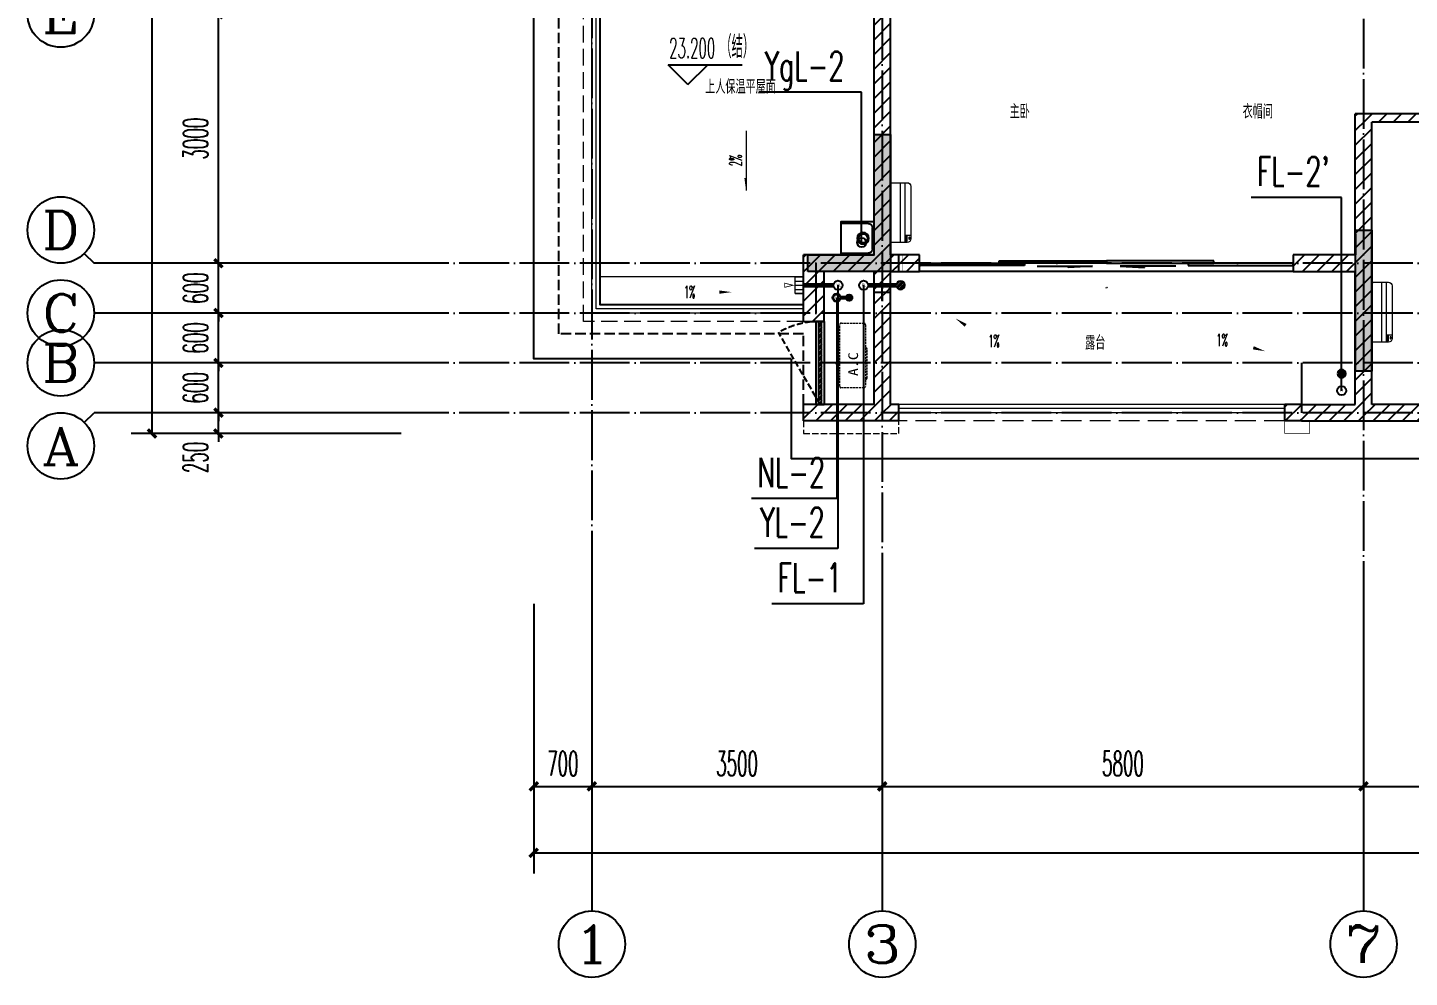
# Model space of a CAD drawing. Extents: x 27938 to 1507990, y 110129 to 923079.
# Drawn here: x 821117 to 837768, y 277410 to 288847 of the extents above; entities that cross this region are included whole.
import ezdxf
from ezdxf.enums import TextEntityAlignment as Align

# ---------------------------------------------------------------- set-up
doc = ezdxf.new("R2010")
doc.units = 0
doc.header["$LTSCALE"] = 1000
doc.header["$MEASUREMENT"] = 0
for name, pattern in [('#P_--_20B1_001_t3$0$DASH', [0.35, 0.25, -0.1]), ('DASH', [0.35, 0.25, -0.1]), ('DOTE', [2.42, 2, -0.2, 0.02, -0.2])]:
    doc.linetypes.add(name, pattern=pattern)
for name, color, linetype in [('----建筑底图', 8, 'Continuous'), ('AXIS', 3, 'Continuous'), ('AXIS_TEXT', 7, 'Continuous'), ('COLU', 7, 'Continuous'), ('DIM_ELEV', 3, 'Continuous'), ('DIM_凝结', 150, 'Continuous'), ('DIM_废水', 31, 'Continuous'), ('DIM_雨水', 4, 'Continuous'), ('DOTE', 1, 'Continuous'), ('EQUIP_地漏', 7, 'Continuous'), ('LVTRY', 6, 'Continuous'), ('PIPE-凝结', 150, 'N'), ('PIPE-废水', 31, 'TG_F'), ('PIPE-雨水', 4, 'TG_Y'), ('PUB_HATCH', 8, 'Continuous'), ('PUB_TEXT', 4, 'Continuous'), ('ROOF', 4, 'Continuous'), ('S-砼墙填充', 251, 'Continuous'), ('VPIPE-凝结', 150, 'N'), ('VPIPE-废水', 31, 'Continuous'), ('VPIPE-雨水', 4, 'Y'), ('WALL', 9, 'Continuous'), ('WINDOW', 4, 'Continuous'), ('WINDOW_TEXT', 7, 'Continuous'), ('机电标识类', 1, 'Continuous'), ('看线', 251, 'Continuous'), ('管', 193, 'Continuous')]:
    doc.layers.add(name, color=color, linetype=linetype)
for name, color, linetype, lineweight in [('平面-分水线', 214, 'Continuous', 15), ('平面-排水沟', 86, 'Continuous', 15), ('平面-栏杆', 135, 'Continuous', 15), ('平面-看线', 45, 'Continuous', 15), ('平面-空调室内机', 176, 'Continuous', 9), ('平面-空调预留孔', 173, 'Continuous', 15), ('空调', 76, 'Continuous', 13)]:
    doc.layers.add(name, color=color, linetype=linetype, lineweight=lineweight)
doc.styles.add('_TCH_AXIS', font='COMPLEX', dxfattribs={"bigfont": 'GBCBIG'})
doc.styles.add('_TCH_DIM', font='SIMPLEX.shx', dxfattribs={"width": 0.7, "bigfont": 'GBCBIG.shx'})
doc.styles.add('_TCH_DIM_T3', font='SIMPLEX.shx', dxfattribs={"width": 0.494118, "bigfont": 'GBCBIG.shx'})
doc.styles.add('_TCH_WINDOW', font='SIMPLEX.shx', dxfattribs={"width": 0.7, "height": 3.5, "bigfont": 'GBCBIG.shx'})
doc.styles.add('_TWT_SERIAL', font='SIMPLEX', dxfattribs={"width": 0.8, "height": 3.5, "bigfont": 'HZTXT'})
doc.styles.add('COMPLEX', font='COMPLEX')
doc.styles.get("Standard").update_dxf_attribs({"font": 'gbenor.shx', "bigfont": 'gbcbig.shx'})
doc.styles.add('TG_LINETYPE', font='SIMPLEX', dxfattribs={"width": 0.8, "height": 3, "bigfont": 'HZTXT'})
doc.styles.add('黑体', font='simhei.ttf')
doc.linetypes.add('N', pattern='A,3,-0.2,["N",Standard,S=0.25,R=0,X=-0.1,Y=-0.115],-0.2', length=3.4)
doc.linetypes.add('TG_F', pattern='A,2,-0.3,["F",TG_LINETYPE,S=0.1,R=0,X=-0.23,Y=-0.15],0', length=2.3)
doc.linetypes.add('TG_Y', pattern='A,2,-0.229,["Y",TG_LINETYPE,S=0.1,R=0,X=-0.229,Y=-0.15],0', length=2.229)
doc.linetypes.add('Y', pattern='A,3,-0.2,["Y",Standard,S=0.25,R=0,X=-0.1,Y=-0.115],-0.2', length=3.4)
doc.dimstyles.new('_TCH_ARCH&&100', dxfattribs={"dimtxt": 297.5, "dimasz": 100, "dimexe": 250, "dimexo": 300, "dimgap": 126.25, "dimtad": 1, "dimdec": 0, "dimzin": 0, "dimdsep": 46, "dimtxsty": '_TCH_DIM_T3', "dimblk": 'ARCHTICK', "dimcen": 0.09, "dimclrt": 4, "dimazin": 2, "dimtfac": 1, "dimtdec": 0, "dimtix": 1, "dimtmove": 2, "dimatfit": 3, "dimfxl": 100, "dimtolj": 1, "dimtzin": 0, "dimarcsym": 0})
pattern_1 = [(45, (0, 89.76), (-88.3884, 88.3884), [])]

# ---------------------------------------------------------------- blocks, each defined once
blk = doc.blocks.new('$lvtry$00000171')
at = {"color": 0}
for p, q in [((-74, 11), (-11, 74)), ((-70, -27), (27, 70)), ((-53, -53), (53, 53)), ((-27, -70), (70, 27)), ((11, -74), (74, -11))]:
    blk.add_line(p, q, dxfattribs=at)
blk.add_circle((0, 0), 75, dxfattribs=at)
blk.add_point((0, 0), dxfattribs=at)
blk = doc.blocks.new('$TwtSys$00000141')
at = {"color": 1}
for p, q in [((-47, 4), (-5, 46)), ((-47, 4), (-5, 46)), ((-44, -18), (18, 44)), ((-44, -18), (18, 44)), ((-33, -33), (33, 33)), ((-33, -33), (33, 33)), ((-16, -44), (44, 16)), ((-16, -44), (44, 16)), ((6, -46), (46, -6)), ((6, -46), (46, -6))]:
    blk.add_line(p, q, dxfattribs=at)
blk.add_circle((0, 0), 47, dxfattribs=at)
blk.add_circle((0, 0), 47, dxfattribs=at)
blk = doc.blocks.new('A$C001338C2')
for p, q in [((0, 249), (0, 22)), ((845, 304), (55, 304)), ((109, 215), (109, 304)), ((900, 22), (900, 249)), ((22, 0), (878, 0))]:
    blk.add_line(p, q)
at = {"lineweight": 5}
for p, q in [((900, 215), (0, 215)), ((900, 143), (0, 143))]:
    blk.add_line(p, q, dxfattribs=at)
for points in [[(89, 226), (22, 226, -0.414214), (17, 232), (17, 243, -0.414214), (22, 249), (89, 249, -0.414214), (95, 243), (95, 232, -0.414214)], [(73, 275), (57, 275, -0.414214), (51, 281), (51, 283, -0.414214), (57, 289), (73, 289, -0.414214), (79, 283), (79, 281, -0.414214)]]:
    blk.add_lwpolyline(points, format="xyb", close=True)
for centre, radius, start, end in [((55, 249), 55, 90, 180), ((845, 249), 55, 360, 90), ((22, 22), 22, 180, 270), ((878, 22), 22, 270, 360)]:
    blk.add_arc(centre, radius, start, end)
blk = doc.blocks.new('gsergvr')
at = {"layer": '平面-空调预留孔', "linetype": 'DASH', "ltscale": 0.1}
for p, q in [((34075, 17176), (34075, 17166)), ((34085, 17156), (34438, 17156)), ((34448, 17166), (34448, 17176))]:
    blk.add_line(p, q, dxfattribs=at)
blk.add_lwpolyline([(34729, 17176), (33989, 17176, -0.414214), (33969, 17196), (33969, 17466, -0.414214), (33989, 17486), (34729, 17486, -0.414214), (34749, 17466), (34749, 17196, -0.414214)], format="xyb", close=True, dxfattribs=at)
blk.add_lwpolyline([(34679, 17515), (34260, 17515), (34260, 17500), (34679, 17500)], close=True, dxfattribs=at)
for centre, start, end in [((34085, 17166), 180, 270), ((34438, 17166), 270, 0)]:
    blk.add_arc(centre, 10, start, end, dxfattribs=at)
at = {"layer": '平面-空调预留孔', "color": 251, "linetype": 'DASH', "ltscale": 0.1, "true_color": 0x636466, "style": '黑体', "width": 1.2}
blk.add_text('A.C', height=117, dxfattribs=at).set_placement((34111, 17265))
blk = doc.blocks.new('rtyryrtyeeretee')
at = {"layer": '平面-空调预留孔'}
blk.add_blockref('gsergvr', (635673, 326706), dxfattribs=at)
blk = doc.blocks.new('dongkong')
blk.add_wipeout([(-603756, 210771), (-603756, 210571), (-603836, 210571), (-603836, 210771)])
at = {"layer": '机电标识类', "color": 250, "linetype": 'DASH', "ltscale": 400}
for p, q in [((-603896, 210671), (-603696, 210671)), ((-603796, 210771), (-603796, 210571))]:
    blk.add_line(p, q, dxfattribs=at)
at = {"layer": '空调', "color": 6, "linetype": 'DASH', "const_width": 2}
blk.add_lwpolyline([(-603756, 210771), (-603756, 210571), (-603836, 210571), (-603836, 210771)], close=True, dxfattribs=at)
blk = doc.blocks.new('DFSFSF')
at = {"layer": '平面-分水线'}
for p, q in [((697142, 775568), (697142, 775668)), ((697342, 775668), (697143, 775668)), ((697193, 775568), (697193, 775668)), ((697243, 775568), (697243, 775668)), ((697292, 775568), (697292, 775668)), ((697342, 775668), (697342, 775568)), ((697342, 775568), (697342, 775668)), ((697342, 775568), (697143, 775568))]:
    blk.add_line(p, q, dxfattribs=at)
blk = doc.blocks.new('DFGDGDGD')
at = {"layer": '平面-分水线', "const_width": 10}
blk.add_lwpolyline([(697268, 775441), (697243, 775541), (697218, 775441)], close=True, dxfattribs=at)
blk.add_blockref('DFSFSF', (0, 0))
blk = doc.blocks.new('GDGDGRD')
at = {"layer": 'S-砼墙填充'}
h = blk.add_hatch(color=256, dxfattribs=at)
h.dxf.hatch_style = 1
h.paths.add_polyline_path([(423217, 288315), (423217, 288515), (424017, 288515), (424017, 289965), (424217, 289965), (424217, 288315)])
h = blk.add_hatch(color=256, dxfattribs=at)
h.dxf.hatch_style = 1
h.paths.add_polyline_path([(429817, 288315), (429817, 288565), (429817, 288765), (429817, 288515), (429817, 288815), (430017, 288815), (430017, 287115), (429817, 287115)])
at = {"layer": 'COLU', "color": 6}
for points in [[(423217, 288315), (423217, 288515), (424017, 288515), (424017, 289965), (424217, 289965), (424217, 288315)], [(429817, 288315), (429817, 288565), (429817, 288765), (429817, 288515), (429817, 288815), (430017, 288815), (430017, 287115), (429817, 287115), (429817, 288315)]]:
    blk.add_lwpolyline(points, close=True, dxfattribs=at)
blk = doc.blocks.new('A$C3EB2330C')
at = {"layer": '管'}
for p, q in [((0, 380), (330, 380)), ((380, 330), (380, 70)), ((330, 20), (0, 20))]:
    blk.add_line(p, q, dxfattribs=at)
blk.add_lwpolyline([(400, 400), (400, 0), (0, 0), (0, 400)], close=True, dxfattribs=at)
for centre, start, end in [((330, 330), 0, 90), ((330, 70), 270, 360)]:
    blk.add_arc(centre, 50, start, end, dxfattribs=at)
blk.add_ellipse((267, 200), major_axis=(-49.5, -49.5), ratio=1, start_param=-0.785398, end_param=5.497787, dxfattribs=at)
blk = doc.blocks.new('_ArchTick')
at = {"color": 0, "linetype": 'ByBlock', "const_width": 0.4}
blk.add_lwpolyline([(-0.5, -0.5), (0.5, 0.5)], dxfattribs=at)
blk = doc.blocks.new('*D1185')
at = {"layer": 'AXIS', "color": 0, "lineweight": -2}
for p, q in [((13602, -31500), (13602, -34750)), ((65002, -31500), (65002, -34750)), ((13602, -34500), (65002, -34500))]:
    blk.add_line(p, q, dxfattribs=at)
at = {"layer": 'Defpoints', "color": 0}
for p in [(13602, -31200), (65002, -31200), (65002, -34500)]:
    blk.add_point(p, dxfattribs=at)
at = {"layer": 'AXIS', "color": 0, "lineweight": -2, "xscale": 100, "yscale": 100, "zscale": 100, "rotation": 180}
blk.add_blockref('_ArchTick', (13602, -34500), dxfattribs=at)
at = {"layer": 'AXIS', "color": 0, "lineweight": -2, "xscale": 100, "yscale": 100, "zscale": 100}
blk.add_blockref('_ArchTick', (65002, -34500), dxfattribs=at)
at = {"layer": 'AXIS', "color": 4, "insert": (39302, -34225), "char_height": 297.5, "attachment_point": 5, "style": '_TCH_DIM_T3'}
blk.add_mtext('\\A1;51400', dxfattribs=at)
blk = doc.blocks.new('*D1186')
at = {"layer": 'AXIS', "color": 0, "lineweight": -2}
for p, q in [((13602, -31500), (13602, -33950)), ((14302, -31500), (14302, -33950)), ((13602, -33700), (14302, -33700))]:
    blk.add_line(p, q, dxfattribs=at)
at = {"layer": 'Defpoints', "color": 0}
for p in [(13602, -31200), (14302, -31200), (14302, -33700)]:
    blk.add_point(p, dxfattribs=at)
at = {"layer": 'AXIS', "color": 0, "lineweight": -2, "xscale": 100, "yscale": 100, "zscale": 100, "rotation": 180}
blk.add_blockref('_ArchTick', (13602, -33700), dxfattribs=at)
at = {"layer": 'AXIS', "color": 0, "lineweight": -2, "xscale": 100, "yscale": 100, "zscale": 100}
blk.add_blockref('_ArchTick', (14302, -33700), dxfattribs=at)
at = {"layer": 'AXIS', "color": 4, "insert": (13952, -33425), "char_height": 297.5, "attachment_point": 5, "style": '_TCH_DIM_T3'}
blk.add_mtext('\\A1;700', dxfattribs=at)
blk = doc.blocks.new('*D1187')
at = {"layer": 'AXIS', "color": 0, "lineweight": -2}
for p, q in [((14302, -31500), (14302, -33950)), ((17802, -31500), (17802, -33950)), ((14302, -33700), (17802, -33700))]:
    blk.add_line(p, q, dxfattribs=at)
at = {"layer": 'Defpoints', "color": 0}
for p in [(14302, -31200), (17802, -31200), (17802, -33700)]:
    blk.add_point(p, dxfattribs=at)
at = {"layer": 'AXIS', "color": 0, "lineweight": -2, "xscale": 100, "yscale": 100, "zscale": 100, "rotation": 180}
blk.add_blockref('_ArchTick', (14302, -33700), dxfattribs=at)
at = {"layer": 'AXIS', "color": 0, "lineweight": -2, "xscale": 100, "yscale": 100, "zscale": 100}
blk.add_blockref('_ArchTick', (17802, -33700), dxfattribs=at)
at = {"layer": 'AXIS', "color": 4, "insert": (16052, -33425), "char_height": 297.5, "attachment_point": 5, "style": '_TCH_DIM_T3'}
blk.add_mtext('\\A1;3500', dxfattribs=at)
blk = doc.blocks.new('*D1188')
at = {"layer": 'AXIS', "color": 0, "lineweight": -2}
for p, q in [((17802, -31500), (17802, -33950)), ((23602, -31500), (23602, -33950)), ((17802, -33700), (23602, -33700))]:
    blk.add_line(p, q, dxfattribs=at)
at = {"layer": 'Defpoints', "color": 0}
for p in [(17802, -31200), (23602, -31200), (23602, -33700)]:
    blk.add_point(p, dxfattribs=at)
at = {"layer": 'AXIS', "color": 0, "lineweight": -2, "xscale": 100, "yscale": 100, "zscale": 100, "rotation": 180}
blk.add_blockref('_ArchTick', (17802, -33700), dxfattribs=at)
at = {"layer": 'AXIS', "color": 0, "lineweight": -2, "xscale": 100, "yscale": 100, "zscale": 100}
blk.add_blockref('_ArchTick', (23602, -33700), dxfattribs=at)
at = {"layer": 'AXIS', "color": 4, "insert": (20702, -33425), "char_height": 297.5, "attachment_point": 5, "style": '_TCH_DIM_T3'}
blk.add_mtext('\\A1;5800', dxfattribs=at)
blk = doc.blocks.new('*D1189')
at = {"layer": 'AXIS', "color": 0, "lineweight": -2}
for p, q in [((23602, -31500), (23602, -33950)), ((26802, -31500), (26802, -33950)), ((23602, -33700), (26802, -33700))]:
    blk.add_line(p, q, dxfattribs=at)
at = {"layer": 'Defpoints', "color": 0}
for p in [(23602, -31200), (26802, -31200), (26802, -33700)]:
    blk.add_point(p, dxfattribs=at)
at = {"layer": 'AXIS', "color": 0, "lineweight": -2, "xscale": 100, "yscale": 100, "zscale": 100, "rotation": 180}
blk.add_blockref('_ArchTick', (23602, -33700), dxfattribs=at)
at = {"layer": 'AXIS', "color": 0, "lineweight": -2, "xscale": 100, "yscale": 100, "zscale": 100}
blk.add_blockref('_ArchTick', (26802, -33700), dxfattribs=at)
at = {"layer": 'AXIS', "color": 4, "insert": (25202, -33425), "char_height": 297.5, "attachment_point": 5, "style": '_TCH_DIM_T3'}
blk.add_mtext('\\A1;3200', dxfattribs=at)
blk = doc.blocks.new('_AXISO')
at = {"color": 0}
blk.add_circle((0, 0), 0.5, dxfattribs=at)
at = {"layer": 'AXIS_TEXT', "color": 0, "style": 'COMPLEX', "width": 1.041667}
blk.add_attdef('A', text='', height=0.56, dxfattribs=at).set_placement((-0.25, -0.28), (0.25, -0.28), align=Align.FIT)
blk = doc.blocks.new('$DorLib2D$00000138')
at = {"color": 0, "linetype": 'Continuous'}
for p, q in [((-0.2875, 0), (-0.2875, 0.1538)), ((-0.2875, 0.1538), (0, 0.1538)), ((0, 0.1538), (0, 0)), ((0.2875, 0.1538), (0, 0.1538)), ((0.2875, 0), (0.2875, 0.1538)), ((-0.5, -0.1399), (-0.5, 0)), ((-0.5, 0), (-0.2188, 0)), ((0, 0), (-0.2875, 0)), ((-0.2188, 0), (-0.2188, -0.1399)), ((0, 0), (0.2875, 0)), ((0.2188, 0), (0.2188, -0.1399)), ((0.5, 0), (0.2188, 0)), ((0.5, 0), (0.5, -0.1946)), ((0.5, -0.1399), (0.5, 0)), ((-0.2188, -0.1399), (-0.5, -0.1399)), ((0.2188, -0.1399), (0.5, -0.1399)), ((-0.1857, -0.186), (-0.037, -0.186)), ((-0.037, -0.186), (-0.1019, -0.2583)), ((-0.1019, -0.2583), (-0.1019, -0.186)), ((0.1857, -0.186), (0.037, -0.186)), ((0.037, -0.186), (0.1019, -0.2583)), ((0.1019, -0.2583), (0.1019, -0.186))]:
    blk.add_line(p, q, dxfattribs=at)
blk = doc.blocks.new('$WINLIB2D$00000039')
at = {"color": 0}
for points in [[(-0.5, 0.5), (-0.5, -0.5)], [(0.5, 0.5), (-0.5, 0.5)], [(0.5, -0.5), (0.5, 0.5)], [(-0.5, 0.167), (0.5, 0.167)], [(-0.384, -0.167), (-0.448, 0.167)], [(-0.316, -0.167), (-0.38, 0.167)], [(-0.248, -0.167), (-0.312, 0.167)], [(-0.18, -0.167), (-0.244, 0.167)], [(-0.112, -0.167), (-0.176, 0.167)], [(-0.044, -0.167), (-0.108, 0.167)], [(0.024, -0.167), (-0.04, 0.167)], [(0.092, -0.167), (0.028, 0.167)], [(0.16, -0.167), (0.096, 0.167)], [(0.228, -0.167), (0.164, 0.167)], [(0.296, -0.167), (0.232, 0.167)], [(0.364, -0.167), (0.3, 0.167)], [(0.432, -0.167), (0.368, 0.167)], [(0.5, -0.167), (0.436, 0.167)], [(-0.452, -0.167), (-0.5, 0.084)], [(-0.5, -0.167), (0.5, -0.167)], [(0.5, -0.5), (-0.5, -0.5)]]:
    blk.add_lwpolyline(points, dxfattribs=at)
blk = doc.blocks.new('*D1225')
at = {"layer": 'AXIS', "color": 0, "lineweight": -2}
for p, q in [((12002, -16550), (8752, -16550)), ((9002, -29450), (9002, -16550)), ((12002, -29450), (8752, -29450))]:
    blk.add_line(p, q, dxfattribs=at)
at = {"layer": 'Defpoints', "color": 0}
for p in [(9002, -16550), (12302, -16550), (12302, -29450)]:
    blk.add_point(p, dxfattribs=at)
at = {"layer": 'AXIS', "color": 0, "lineweight": -2, "xscale": 100, "yscale": 100, "zscale": 100}
for p, rotation in [((9002, -16550), 90), ((9002, -29450), 270)]:
    blk.add_blockref('_ArchTick', p, dxfattribs=dict(at, rotation=rotation))
at = {"layer": 'AXIS', "color": 4, "insert": (8727, -23000), "char_height": 297.5, "attachment_point": 5, "rotation": 90, "style": '_TCH_DIM_T3'}
blk.add_mtext('\\A1;12900', dxfattribs=at)
blk = doc.blocks.new('*D1226')
at = {"layer": 'AXIS', "color": 0, "lineweight": -2}
for p, q in [((9802, -29200), (9802, -29100)), ((12002, -29200), (9552, -29200)), ((9802, -29450), (9802, -29200)), ((12002, -29450), (9552, -29450)), ((9802, -29450), (9802, -29550))]:
    blk.add_line(p, q, dxfattribs=at)
at = {"layer": 'Defpoints', "color": 0}
for p in [(9802, -29200), (12302, -29200), (12302, -29450)]:
    blk.add_point(p, dxfattribs=at)
at = {"layer": 'AXIS', "color": 0, "lineweight": -2, "xscale": 100, "yscale": 100, "zscale": 100}
for p, rotation in [((9802, -29200), 270), ((9802, -29450), 90)]:
    blk.add_blockref('_ArchTick', p, dxfattribs=dict(at, rotation=rotation))
at = {"layer": 'AXIS', "color": 4, "insert": (9527, -29739), "char_height": 297.5, "attachment_point": 5, "rotation": 90, "style": '_TCH_DIM_T3'}
blk.add_mtext('\\A1;250', dxfattribs=at)
blk = doc.blocks.new('*D1227')
at = {"layer": 'AXIS', "color": 0, "lineweight": -2}
for p, q in [((12002, -28600), (9552, -28600)), ((9802, -28600), (9802, -28500)), ((9802, -29200), (9802, -28600)), ((12002, -29200), (9552, -29200)), ((9802, -29200), (9802, -29300))]:
    blk.add_line(p, q, dxfattribs=at)
at = {"layer": 'Defpoints', "color": 0}
for p in [(9802, -28600), (12302, -28600), (12302, -29200)]:
    blk.add_point(p, dxfattribs=at)
at = {"layer": 'AXIS', "color": 0, "lineweight": -2, "xscale": 100, "yscale": 100, "zscale": 100}
for p, rotation in [((9802, -28600), 270), ((9802, -29200), 90)]:
    blk.add_blockref('_ArchTick', p, dxfattribs=dict(at, rotation=rotation))
at = {"layer": 'AXIS', "color": 4, "insert": (9527, -28900), "char_height": 297.5, "attachment_point": 5, "rotation": 90, "style": '_TCH_DIM_T3'}
blk.add_mtext('\\A1;600', dxfattribs=at)
blk = doc.blocks.new('*D1228')
at = {"layer": 'AXIS', "color": 0, "lineweight": -2}
for p, q in [((9802, -28000), (9802, -27900)), ((12002, -28000), (9552, -28000)), ((9802, -28600), (9802, -28000)), ((12002, -28600), (9552, -28600)), ((9802, -28600), (9802, -28700))]:
    blk.add_line(p, q, dxfattribs=at)
at = {"layer": 'Defpoints', "color": 0}
for p in [(9802, -28000), (12302, -28000), (12302, -28600)]:
    blk.add_point(p, dxfattribs=at)
at = {"layer": 'AXIS', "color": 0, "lineweight": -2, "xscale": 100, "yscale": 100, "zscale": 100}
for p, rotation in [((9802, -28000), 270), ((9802, -28600), 90)]:
    blk.add_blockref('_ArchTick', p, dxfattribs=dict(at, rotation=rotation))
at = {"layer": 'AXIS', "color": 4, "insert": (9527, -28300), "char_height": 297.5, "attachment_point": 5, "rotation": 90, "style": '_TCH_DIM_T3'}
blk.add_mtext('\\A1;600', dxfattribs=at)
blk = doc.blocks.new('*D1229')
at = {"layer": 'AXIS', "color": 0, "lineweight": -2}
for p, q in [((9802, -27400), (9802, -27300)), ((12002, -27400), (9552, -27400)), ((9802, -28000), (9802, -27400)), ((12002, -28000), (9552, -28000)), ((9802, -28000), (9802, -28100))]:
    blk.add_line(p, q, dxfattribs=at)
at = {"layer": 'Defpoints', "color": 0}
for p in [(9802, -27400), (12302, -27400), (12302, -28000)]:
    blk.add_point(p, dxfattribs=at)
at = {"layer": 'AXIS', "color": 0, "lineweight": -2, "xscale": 100, "yscale": 100, "zscale": 100}
for p, rotation in [((9802, -27400), 270), ((9802, -28000), 90)]:
    blk.add_blockref('_ArchTick', p, dxfattribs=dict(at, rotation=rotation))
at = {"layer": 'AXIS', "color": 4, "insert": (9527, -27700), "char_height": 297.5, "attachment_point": 5, "rotation": 90, "style": '_TCH_DIM_T3'}
blk.add_mtext('\\A1;600', dxfattribs=at)
blk = doc.blocks.new('*D1230')
at = {"layer": 'AXIS', "color": 0, "lineweight": -2}
for p, q in [((12002, -24400), (9552, -24400)), ((9802, -27400), (9802, -24400)), ((12002, -27400), (9552, -27400))]:
    blk.add_line(p, q, dxfattribs=at)
at = {"layer": 'Defpoints', "color": 0}
for p in [(9802, -24400), (12302, -24400), (12302, -27400)]:
    blk.add_point(p, dxfattribs=at)
at = {"layer": 'AXIS', "color": 0, "lineweight": -2, "xscale": 100, "yscale": 100, "zscale": 100}
for p, rotation in [((9802, -24400), 90), ((9802, -27400), 270)]:
    blk.add_blockref('_ArchTick', p, dxfattribs=dict(at, rotation=rotation))
at = {"layer": 'AXIS', "color": 4, "insert": (9527, -25900), "char_height": 297.5, "attachment_point": 5, "rotation": 90, "style": '_TCH_DIM_T3'}
blk.add_mtext('\\A1;3000', dxfattribs=at)
blk = doc.blocks.new('A$C1B43746D')
at = {"layer": 'PUB_HATCH'}
h = blk.add_hatch(dxfattribs=at)
h.set_pattern_fill('普通砖', color=256, scale=50, style=0)
h.set_pattern_definition(pattern_1)
h.paths.add_polyline_path([(23569.1, -27399.8), (23702.5, -27399.8), (23702.5, -25699.8), (23502.5, -25599.8), (23502.5, -27299.8)])
h = blk.add_hatch(dxfattribs=at)
h.set_pattern_fill('普通砖', color=256, scale=50, style=0)
h.set_pattern_definition(pattern_1)
h.paths.add_polyline_path([(25519.1, -25633.1), (25452.4, -25599.8), (23502.5, -25599.8), (23702.5, -25699.8), (25552.4, -25699.8)])
h = blk.add_hatch(dxfattribs=at)
h.set_pattern_fill('普通砖', color=256, scale=50, style=0)
h.set_pattern_definition(pattern_1)
h.paths.add_polyline_path([(17802.5, -27399.8), (17702.5, -27299.8), (16852.5, -27299.8), (17102.5, -27499.8), (17702.5, -27499.8)])
h = blk.add_hatch(dxfattribs=at)
h.set_pattern_fill('普通砖', color=256, scale=50, style=0)
h.set_pattern_definition(pattern_1)
h.paths.add_polyline_path([(17102.5, -28099.8), (17102.5, -27499.8), (16852.5, -27299.8), (16852.5, -28099.8)])
h = blk.add_hatch(dxfattribs=at)
h.set_pattern_fill('普通砖', color=256, scale=50, style=0)
h.set_pattern_definition(pattern_1)
h.paths.add_polyline_path([(23502.5, -27299.8), (22752.5, -27299.8), (22752.5, -27499.8), (23502.5, -27499.8), (23569.1, -27399.8)])
h = blk.add_hatch(dxfattribs=at)
h.set_pattern_fill('普通砖', color=256, scale=50, style=0)
h.set_pattern_definition(pattern_1)
h.paths.add_polyline_path([(23602.5, -29166.5), (23702.5, -29099.8), (23702.5, -27399.8), (23569.1, -27399.8), (23502.5, -27499.8), (23502.5, -29099.8)])
h = blk.add_hatch(dxfattribs=at)
h.set_pattern_fill('普通砖', color=256, scale=50, style=0)
h.set_pattern_definition(pattern_1)
h.paths.add_polyline_path([(17802.5, -29166.5), (17702.5, -29099.8), (16852.5, -29099.8), (16852.5, -29299.8), (17802.5, -29299.8)])
h = blk.add_hatch(dxfattribs=at)
h.set_pattern_fill('普通砖', color=256, scale=50, style=0)
h.set_pattern_definition(pattern_1)
h.paths.add_polyline_path([(18002.5, -29099.8), (17902.5, -29099.8), (17802.5, -29166.5), (17802.5, -29299.8), (18002.5, -29299.8)])
h = blk.add_hatch(dxfattribs=at)
h.set_pattern_fill('普通砖', color=256, scale=50, style=0)
h.set_pattern_definition(pattern_1)
h.paths.add_polyline_path([(22852.5, -29166.5), (22852.5, -29099.8), (22652.5, -29099.8), (22652.5, -29299.8), (22852.5, -29299.8)])
h = blk.add_hatch(dxfattribs=at)
h.set_pattern_fill('普通砖', color=256, scale=50, style=0)
h.set_pattern_definition(pattern_1)
h.paths.add_polyline_path([(22852.5, -29233.1), (22852.5, -29299.8), (23602.5, -29299.8), (23602.5, -29166.5), (23502.5, -29099.8), (22852.5, -29099.8)])
h = blk.add_hatch(dxfattribs=at)
h.set_pattern_fill('普通砖', color=256, scale=50, style=0)
h.set_pattern_definition(pattern_1)
h.paths.add_polyline_path([(23602.5, -29299.8), (24552.5, -29299.8), (24552.5, -29099.8), (23702.5, -29099.8), (23602.5, -29166.5)])
at = {"layer": '平面-排水沟'}
blk.add_hatch(color=8, dxfattribs=at).paths.add_polyline_path([(16160.4, -26525), (16160.4, -26375), (16140.4, -26375)])
at = {"color": 8, "const_width": 8}
blk.add_lwpolyline([(22652.5, -29299.8), (22652.5, -29449.8), (22952.5, -29449.8), (22952.5, -29299.8)], dxfattribs=at)
at = {"layer": 'AXIS', "color": 8}
for p, q in [((8185.3, -27282.6), (8302.5, -27399.8)), ((12302.5, -27399.8), (8302.5, -27399.8)), ((12302.5, -27999.8), (8302.5, -27999.8)), ((12302.5, -28599.8), (8302.5, -28599.8)), ((8185.3, -29317), (8302.5, -29199.8)), ((12302.5, -29199.8), (8302.5, -29199.8)), ((14302.5, -31199.8), (14302.5, -35199.8)), ((17802.5, -31199.8), (17802.5, -35199.8)), ((23602.4, -31199.9), (23602.4, -35199.9))]:
    blk.add_line(p, q, dxfattribs=at)
at = {"layer": 'DIM_ELEV', "color": 8}
for p, q in [((15460.4, -25249.3), (15220.4, -25009.3)), ((15220.4, -25009.3), (16112.6, -25009.3)), ((15460.4, -25249.3), (15700.4, -25009.3))]:
    blk.add_line(p, q, dxfattribs=at)
at = {"layer": 'DOTE', "color": 169, "linetype": 'DOTE', "ltscale": 0.3}
for p, q in [((14302.5, -14649.8), (14302.5, -31199.8)), ((23602.7, -20099.8), (23602.4, -31199.8)), ((17802.5, -22899.8), (17802.5, -31199.8)), ((66302.5, -27399.8), (12302.5, -27399.8)), ((17002.5, -27399.8), (17002.5, -27999.8)), ((66302.5, -27999.8), (12302.5, -27999.8)), ((66302.5, -28599.8), (12302.5, -28599.8)), ((22852.5, -28599.8), (22852.5, -29199.8)), ((66302.5, -29199.8), (12302.5, -29199.8))]:
    blk.add_line(p, q, dxfattribs=at)
at = {"layer": 'ROOF', "color": 8, "ltscale": 0.8}
blk.add_lwpolyline([(16852.5, -27899.8), (14402.5, -27899.8), (14402.5, -20199.8), (16202.5, -20199.8), (16202.5, -19199.8), (22402.5, -19199.8)], dxfattribs=at)
at = {"layer": 'VPIPE-凝结', "color": 8}
blk.add_line((16852.5, -27664.8), (17212.5, -27664.8), dxfattribs=at)
at = {"layer": 'VPIPE-凝结', "color": 8, "ltscale": 0.1}
blk.add_line((17632.5, -27664.8), (17972.5, -27664.8), dxfattribs=at)
for points in [[(17364.9, -27814.8), (17292.5, -27814.8)], [(23337.5, -28879.8), (23337.5, -28779.8)]]:
    blk.add_lwpolyline(points, dxfattribs=at)
at = {"layer": 'VPIPE-凝结', "color": 8}
blk.add_circle((17252.5, -27814.8), 40, dxfattribs=at)
at = {"layer": 'VPIPE-废水', "color": 8}
for centre in [(17577.5, -27664.8), (23337.5, -28934.8)]:
    blk.add_circle(centre, 55, dxfattribs=at)
at = {"layer": 'VPIPE-雨水', "color": 8}
for centre in [(17569.9, -27099.8), (17267.5, -27664.8)]:
    blk.add_circle(centre, 55, dxfattribs=at)
at = {"layer": 'WALL', "color": 8}
for p, q in [((17702.5, -27299.8), (17702.5, -22799.8)), ((23502.5, -27299.8), (23502.5, -25599.8)), ((25452.4, -25599.8), (23502.5, -25599.8)), ((23702.5, -27399.8), (23702.5, -25699.8)), ((25552.4, -25699.8), (23702.5, -25699.8)), ((17702.5, -27299.8), (16852.5, -27299.8)), ((16852.5, -28099.8), (16852.5, -27299.8)), ((18252.5, -27499.8), (18252.5, -27299.8)), ((23502.5, -27299.8), (22752.5, -27299.8)), ((22752.5, -27299.8), (22752.5, -27499.8)), ((23702.5, -29099.8), (23702.5, -27399.8)), ((17702.5, -27499.8), (17102.5, -27499.8)), ((17102.5, -28099.8), (17102.5, -27499.8)), ((22752.5, -27499.8), (23502.5, -27499.8)), ((23502.5, -29099.8), (23502.5, -27499.8)), ((16852.5, -28099.8), (17102.5, -28099.8)), ((17702.5, -29099.8), (16852.5, -29099.8)), ((16852.5, -29299.8), (16852.5, -29099.8)), ((18002.5, -29099.8), (17902.5, -29099.8)), ((18002.5, -29299.8), (18002.5, -29099.8)), ((22852.5, -29099.8), (22652.5, -29099.8)), ((22652.5, -29299.8), (22652.5, -29099.8)), ((22852.5, -29099.8), (23502.5, -29099.8)), ((24552.5, -29099.8), (23702.5, -29099.8)), ((17802.5, -29299.8), (16852.5, -29299.8)), ((18002.5, -29299.8), (17802.5, -29299.8)), ((22852.5, -29299.8), (22652.5, -29299.8)), ((22852.5, -29299.8), (23602.5, -29299.8)), ((23602.5, -29299.8), (24552.5, -29299.8))]:
    blk.add_line(p, q, dxfattribs=at)
at = {"layer": 'WINDOW', "color": 8}
blk.add_line((22752.5, -27499.8), (18252.5, -27499.8), dxfattribs=at)
at = {"layer": 'WINDOW', "color": 8, "linetype": 'DASH', "ltscale": 0.3}
blk.add_lwpolyline([(17052.5, -29099.8), (16552.5, -28233.8, -0.1316525), (17052.5, -28099.8)], format="xyb", dxfattribs=at)
at = {"layer": '平面-排水沟', "color": 8}
for points in [[(16160.4, -25805), (16160.4, -26525)], [(16852.5, -27564.2), (14402.5, -27564.2)]]:
    blk.add_lwpolyline(points, dxfattribs=at)
for points in [[(15579.5, -27747.7, 0, 0, 0), (15987.3, -27747.7, 0, 40, 0), (15837.3, -27747.7, 0, 0, 0)], [(19037.7, -28306.9, 0, 0, 0), (18682.6, -28063.1, 0, 40, 0), (18806.3, -28148, 0, 0, 0)], [(21996.2, -28338.9, 0, 0, 0), (22417.6, -28459.7, 0, 40, 0), (22273.4, -28418.3, 0, 0, 0)]]:
    blk.add_lwpolyline(points, format="xyseb", dxfattribs=at)
at = {"layer": '平面-栏杆', "color": 8}
for points in [[(22652.5, -29149.8), (18002.5, -29149.8)], [(22652.5, -29199.8), (18002.5, -29199.8)]]:
    blk.add_lwpolyline(points, dxfattribs=at)
at = {"layer": '平面-看线', "color": 8, "linetype": 'DASH', "ltscale": 0.8}
blk.add_lwpolyline([(16852.5, -28099.8), (14202.5, -28099.8), (14202.5, -19999.8), (16002.5, -19999.8), (16002.5, -18999.8), (22402.5, -18999.8)], dxfattribs=at)
at = {"layer": '平面-看线', "color": 8}
blk.add_lwpolyline([(22652.5, -29099.8), (18002.5, -29099.8)], dxfattribs=at)
at = {"layer": '平面-看线', "color": 8, "linetype": 'DASH', "ltscale": 0.3}
blk.add_lwpolyline([(16852.5, -29299.8), (16852.5, -29449.8), (18002.5, -29449.8), (18002.5, -29299.8)], dxfattribs=at)
at = {"layer": '平面-看线', "color": 8, "linetype": 'DASH'}
blk.add_lwpolyline([(22652.5, -29299.8), (18002.5, -29299.8)], dxfattribs=at)
at = {"layer": '看线', "color": 8}
blk.add_lwpolyline([(16702.5, -28549.8), (16702.5, -29749.8), (37052.5, -29749.8), (37052.5, -28249.8), (39302.5, -28249.8)], dxfattribs=at)
at = {"color": 8}
for name, p, rotation in [('DFGDGDGD', (-758815.1, 669577.7), 270), ('rtyryrtyeeretee', (361481, -698542.7), 90)]:
    blk.add_blockref(name, p, dxfattribs=dict(at, rotation=rotation))
at = {"layer": 'AXIS', "color": 8}
ref = blk.add_blockref('_AXISO', (7902.5, -24399.8), dxfattribs=dict(at, xscale=800, yscale=800, zscale=800))
ref.add_attrib('A', 'E', dxfattribs={"layer": 'AXIS_TEXT', "color": 8, "ltscale": 0.5, "height": 452.5, "style": '_TCH_AXIS', "width": 1.3125}).set_placement((7676.2, -24626.1), (8128.7, -24626.1), align=Align.FIT)
ref = blk.add_blockref('_AXISO', (7902.5, -26999.8), dxfattribs=dict(at, xscale=800, yscale=800, zscale=800))
ref.add_attrib('A', 'D', dxfattribs={"layer": 'AXIS_TEXT', "color": 8, "ltscale": 0.5, "height": 452.5, "style": '_TCH_AXIS', "width": 1.235294}).set_placement((7676.2, -27226.1), (8128.7, -27226.1), align=Align.FIT)
ref = blk.add_blockref('_AXISO', (7902.5, -27999.8), dxfattribs=dict(at, xscale=800, yscale=800, zscale=800))
ref.add_attrib('A', 'C', dxfattribs={"layer": 'AXIS_TEXT', "color": 8, "ltscale": 0.5, "height": 452.5, "style": '_TCH_AXIS', "width": 1.4}).set_placement((7676.2, -28226.1), (8128.7, -28226.1), align=Align.FIT)
ref = blk.add_blockref('_AXISO', (7902.5, -28599.8), dxfattribs=dict(at, xscale=800, yscale=800, zscale=800))
ref.add_attrib('A', 'B', dxfattribs={"layer": 'AXIS_TEXT', "color": 8, "ltscale": 0.5, "height": 452.5, "style": '_TCH_AXIS', "width": 1.235294}).set_placement((7676.2, -28826.1), (8128.7, -28826.1), align=Align.FIT)
ref = blk.add_blockref('_AXISO', (7902.5, -29599.8), dxfattribs=dict(at, xscale=800, yscale=800, zscale=800))
ref.add_attrib('A', 'A', dxfattribs={"layer": 'AXIS_TEXT', "color": 8, "ltscale": 0.5, "height": 452.5, "style": '_TCH_AXIS', "width": 1.166667}).set_placement((7676.2, -29826.1), (8128.7, -29826.1), align=Align.FIT)
ref = blk.add_blockref('_AXISO', (14302.5, -35599.8), dxfattribs=dict(at, xscale=800, yscale=800, zscale=800))
ref.add_attrib('A', '1', dxfattribs={"layer": 'AXIS_TEXT', "color": 8, "ltscale": 0.5, "height": 452.5, "style": '_TCH_AXIS', "width": 2.333333}).set_placement((14076.2, -35826.1), (14528.7, -35826.1), align=Align.FIT)
ref = blk.add_blockref('_AXISO', (17802.5, -35599.8), dxfattribs=dict(at, xscale=800, yscale=800, zscale=800))
ref.add_attrib('A', '3', dxfattribs={"layer": 'AXIS_TEXT', "color": 8, "ltscale": 0.5, "height": 452.5, "style": '_TCH_AXIS', "width": 1.5}).set_placement((17576.2, -35826.1), (18028.7, -35826.1), align=Align.FIT)
ref = blk.add_blockref('_AXISO', (23602.4, -35599.9), dxfattribs=dict(at, xscale=800, yscale=800, zscale=800))
ref.add_attrib('A', '7', dxfattribs={"layer": 'AXIS_TEXT', "color": 8, "ltscale": 0.5, "height": 452.5, "style": '_TCH_AXIS', "width": 1.5}).set_placement((23376.2, -35826.1), (23828.7, -35826.1), align=Align.FIT)
at = {"layer": 'EQUIP_地漏', "color": 8, "xscale": 0.8, "yscale": 0.8, "zscale": 0.8}
blk.add_blockref('$TwtSys$00000141', (17402.5, -27814.8), dxfattribs=at)
at = {"layer": 'LVTRY', "color": 8, "xscale": -0.6666666667107825, "yscale": 0.6666666667107825, "rotation": 90.00000000602213}
for p in [(18022.5, -27664.8), (23337.5, -28729.8)]:
    blk.add_blockref('$lvtry$00000171', p, dxfattribs=at)
at = {"layer": 'WINDOW', "color": 8}
ref = blk.add_blockref('$DorLib2D$00000138', (20502.5, -27399.8), dxfattribs=dict(at, xscale=4500.011420609546, yscale=-200, zscale=4500.011420609546, rotation=179.9999999989443))
ref.add_attrib('A', 'TLM4523', (20495.8, -27694.4), dxfattribs={"layer": 'WINDOW_TEXT', "color": 8, "ltscale": 0.5, "height": 4.25, "rotation": 360, "style": '_TCH_WINDOW', "width": 0.494118})
ref = blk.add_blockref('$WINLIB2D$00000039', (17052.5, -28599.8), dxfattribs=dict(at, xscale=-1000, yscale=-100, zscale=-1000, rotation=270))
ref.add_attrib('A', 'BYC1022b', (17241.1, -28607.3), dxfattribs={"layer": 'WINDOW_TEXT', "color": 8, "ltscale": 0.5, "height": 4.25, "rotation": 90, "style": '_TCH_WINDOW', "width": 0.494118})
at = {"layer": '平面-空调预留孔', "color": 8, "xscale": -0.8000000000465659, "yscale": 0.8000000000465659, "zscale": 0.800000000046565, "rotation": 269.9999997665698}
for p in [(17902.5, -27149.8), (23702.7, -28349.8)]:
    blk.add_blockref('A$C001338C2', p, dxfattribs=at)
at = {"layer": '管', "color": 8, "xscale": -1, "rotation": 180}
blk.add_blockref('A$C3EB2330C', (17302.5, -26899.8), dxfattribs=at)
at = {"layer": 'DIM_ELEV', "color": 8, "style": '_TCH_DIM'}
for s, height, width, p in [('（结）', 270.07, 0.7, (15850.1, -24929.3)), ('23.200', 238, 0.494118, (15234.1, -24929.3))]:
    blk.add_text(s, height=height, dxfattribs=dict(at, width=width)).set_placement(p)
at = {"layer": 'PUB_TEXT', "color": 8}
for s, height, p in [('上人保温平屋面', 168.79, (15668.4, -25358.7)), ('主卧', 168.79, (19336.9, -25657.3)), ('衣帽间', 168.79, (22144.9, -25657.3)), ('NL', 35, (17235, -27832.3)), ('YL', 35, (17248.5, -27682.3)), ('FL', 35, (17557, -27678.1)), ('露台', 168.79, (20247.4, -28440.5)), ('FL', 35, (23317, -28948.1))]:
    blk.add_text(s, height=height, dxfattribs=at).set_placement(p)
at = {"layer": '平面-排水沟', "color": 7, "style": '_TCH_DIM', "width": 0.494118}
blk.add_text('2%', height=148.75, rotation=90.0006, dxfattribs=at).set_placement((16110.4, -26231.5))
for p in [(15410.4, -27822), (19079, -28409.6), (21829.1, -28399.5)]:
    blk.add_text('1%', height=148.75, dxfattribs=at).set_placement(p)
at = {"layer": 'AXIS', "color": 8}
for p1, p2, distance, picture, middle in [((12302.5, -29449.8), (12302.5, -16549.8), 3300, '*D1225', (8727.5, -22999.8)), ((12302.5, -27399.8), (12302.5, -24399.8), 2500, '*D1230', (9527.5, -25899.8)), ((12302.5, -27999.8), (12302.5, -27399.8), 2500, '*D1229', (9527.5, -27699.8)), ((12302.5, -28599.8), (12302.5, -27999.8), 2500, '*D1228', (9527.5, -28299.8)), ((12302.5, -29199.8), (12302.5, -28599.8), 2500, '*D1227', (9527.5, -28899.8)), ((13602.5, -31199.8), (65002.5, -31199.8), -3300, '*D1185', (39302.5, -34224.8)), ((13602.5, -31199.8), (14302.5, -31199.8), -2500, '*D1186', (13952.5, -33424.8)), ((14302.5, -31199.8), (17802.5, -31199.8), -2500, '*D1187', (16052.5, -33424.8)), ((17802.5, -31199.8), (23602.4, -31199.8), -2500, '*D1188', (20702.5, -33424.8)), ((23602.4, -31199.8), (26802.5, -31199.8), -2500, '*D1189', (25202.5, -33424.8))]:
    dim = blk.add_aligned_dim(p1=p1, p2=p2, distance=distance, dimstyle='_TCH_ARCH&&100', dxfattribs=at)
    dim.commit()
    dim.dimension.update_dxf_attribs({"geometry": picture, "text_midpoint": middle})
dim = blk.add_linear_dim(base=(9802.5, -29199.8), p1=(12302.5, -29449.8), p2=(12302.5, -29199.8), angle=90, dimstyle='_TCH_ARCH&&100', dxfattribs=at)
dim.commit()
dim.dimension.update_dxf_attribs({"geometry": '*D1226', "text_midpoint": (9527.5, -29738.8), "dimtype": 129})
at = {"layer": '平面-空调室内机', "color": 8, "ltscale": 0.3}
for p, rotation in [((-585793.6, 183271), 180), ((228473.2, 576046.2), 90)]:
    blk.add_blockref('dongkong', p, dxfattribs=dict(at, rotation=rotation))
at = {"layer": 'PUB_HATCH'}
h = blk.add_hatch(dxfattribs=at)
h.set_pattern_fill('普通砖', color=256, scale=50, style=0)
h.set_pattern_definition(pattern_1)
h.paths.add_polyline_path([(17802.5, -27399.8), (17902.5, -27299.8), (17902.5, -22999.8), (17702.5, -22799.8), (17702.5, -27299.8)])
h = blk.add_hatch(dxfattribs=at)
h.set_pattern_fill('普通砖', color=256, scale=50, style=0)
h.set_pattern_definition(pattern_1)
h.paths.add_polyline_path([(17902.5, -27499.8), (18252.5, -27499.8), (18252.5, -27299.8), (17902.5, -27299.8), (17802.5, -27399.8)])
h = blk.add_hatch(dxfattribs=at)
h.set_pattern_fill('普通砖', color=256, scale=50, style=0)
h.set_pattern_definition(pattern_1)
h.paths.add_polyline_path([(17802.5, -29166.5), (17902.5, -29099.8), (17902.5, -27499.8), (17802.5, -27399.8), (17702.5, -27499.8), (17702.5, -29099.8)])
at = {"layer": 'ROOF', "color": 8, "ltscale": 0.8}
blk.add_lwpolyline([(16702.5, -28549.8), (13602.5, -28549.8), (13602.5, -19549.8), (15552.5, -19549.8), (15552.5, -18549.8), (22402.5, -18549.8)], dxfattribs=at)
at = {"layer": 'WALL', "color": 8}
for p, q in [((17902.5, -27299.8), (17902.5, -22999.8)), ((18252.5, -27299.8), (17902.5, -27299.8)), ((17702.5, -29099.8), (17702.5, -27499.8)), ((17902.5, -27499.8), (18252.5, -27499.8)), ((17902.5, -29099.8), (17902.5, -27499.8))]:
    blk.add_line(p, q, dxfattribs=at)
at = {"layer": '平面-栏杆', "color": 8}
for points in [[(16852.5, -27999.8), (14302.5, -27999.8), (14302.5, -20099.8), (16102.5, -20099.8), (16102.5, -19099.8), (22402.5, -19099.8)], [(16852.5, -27949.8), (14352.5, -27949.8), (14352.5, -20149.8), (16152.5, -20149.8), (16152.5, -19149.8), (22402.5, -19149.8)]]:
    blk.add_lwpolyline(points, dxfattribs=at)
at = {"layer": '看线', "color": 8, "linetype": '#P_--_20B1_001_t3$0$DASH', "ltscale": 0.5}
blk.add_lwpolyline([(16852.5, -29099.8), (16852.5, -28249.8), (13902.5, -28249.8), (13902.5, -19849.8), (15852.5, -19849.8), (15852.5, -18849.8), (22402.5, -18849.8)], dxfattribs=at)
at = {"color": 8}
blk.add_blockref('GDGDGRD', (-406314.1, -315815.2), dxfattribs=at)

msp = doc.modelspace()

# ---------------------------------------------------------------- block references
at = {"layer": '----建筑底图', "ltscale": 0.5}
msp.add_blockref('A$C1B43746D', (813614.1, 313410.2), dxfattribs=at)

# ---------------------------------------------------------------- next in the draw order: linework, layer by layer
at = {"layer": 'DIM_凝结'}
for p, q in [((830866.6, 285595.4), (830866.6, 283175.1)), ((830866.6, 283175.1), (829840.4, 283175.1))]:
    msp.add_line(p, q, dxfattribs=at)
at = {"layer": 'DIM_废水'}
for p, q in [((836951.6, 286801.2), (835860.4, 286801.2)), ((836951.6, 284475.4), (836951.6, 286801.2)), ((831191.6, 285745.4), (831191.6, 281907.2)), ((831191.6, 281907.2), (830085, 281907.2))]:
    msp.add_line(p, q, dxfattribs=at)
at = {"layer": 'DIM_雨水'}
for p, q in [((831166.6, 288071.5), (829928.8, 288071.5)), ((831166.6, 286260.4), (831166.6, 288071.5)), ((830881.6, 285745.4), (830881.6, 282576.9)), ((830881.6, 282576.9), (829874.7, 282576.9))]:
    msp.add_line(p, q, dxfattribs=at)
at = {"layer": 'PIPE-凝结', "ltscale": 0.5, "const_width": 45}
msp.add_lwpolyline([(830916.6, 285595.4), (830979, 285595.4)], dxfattribs=at)
at = {"layer": 'PIPE-废水', "ltscale": 0.5, "const_width": 55}
msp.add_lwpolyline([(831246.6, 285745.4), (831586.6, 285745.4)], dxfattribs=at)
at = {"layer": 'PIPE-雨水', "ltscale": 0.5, "const_width": 55}
msp.add_lwpolyline([(830466.6, 285745.4), (830826.6, 285745.4)], dxfattribs=at)
at = {"layer": 'VPIPE-凝结'}
msp.add_circle((830866.6, 285595.4), 50, dxfattribs=at)
at = {"layer": 'VPIPE-废水'}
for centre in [(831191.6, 285745.4), (836951.6, 284475.4)]:
    msp.add_circle(centre, 55, dxfattribs=at)
at = {"layer": 'VPIPE-雨水'}
for centre in [(831166.6, 286260.4), (830881.6, 285745.4)]:
    msp.add_circle(centre, 55, dxfattribs=at)

# ---------------------------------------------------------------- next in the draw order: texts
at = {"layer": 'DIM_凝结', "color": 7, "style": '_TWT_SERIAL', "width": 0.64}
msp.add_text('NL-2', height=350, dxfattribs=at).set_placement((829910.4, 283315.1))
at = {"layer": 'DIM_废水', "color": 7, "style": '_TWT_SERIAL', "width": 0.64}
for s, p in [("FL-2'", (835930.4, 286941.2)), ('FL-1', (830155, 282047.2))]:
    msp.add_text(s, height=350, dxfattribs=at).set_placement(p)
at = {"layer": 'DIM_雨水', "color": 7, "style": '_TWT_SERIAL', "width": 0.64}
for s, p in [('YgL-2', (829998.8, 288211.5)), ('YL-2', (829944.7, 282716.9))]:
    msp.add_text(s, height=350, dxfattribs=at).set_placement(p)

doc.saveas('drawing.dxf')
